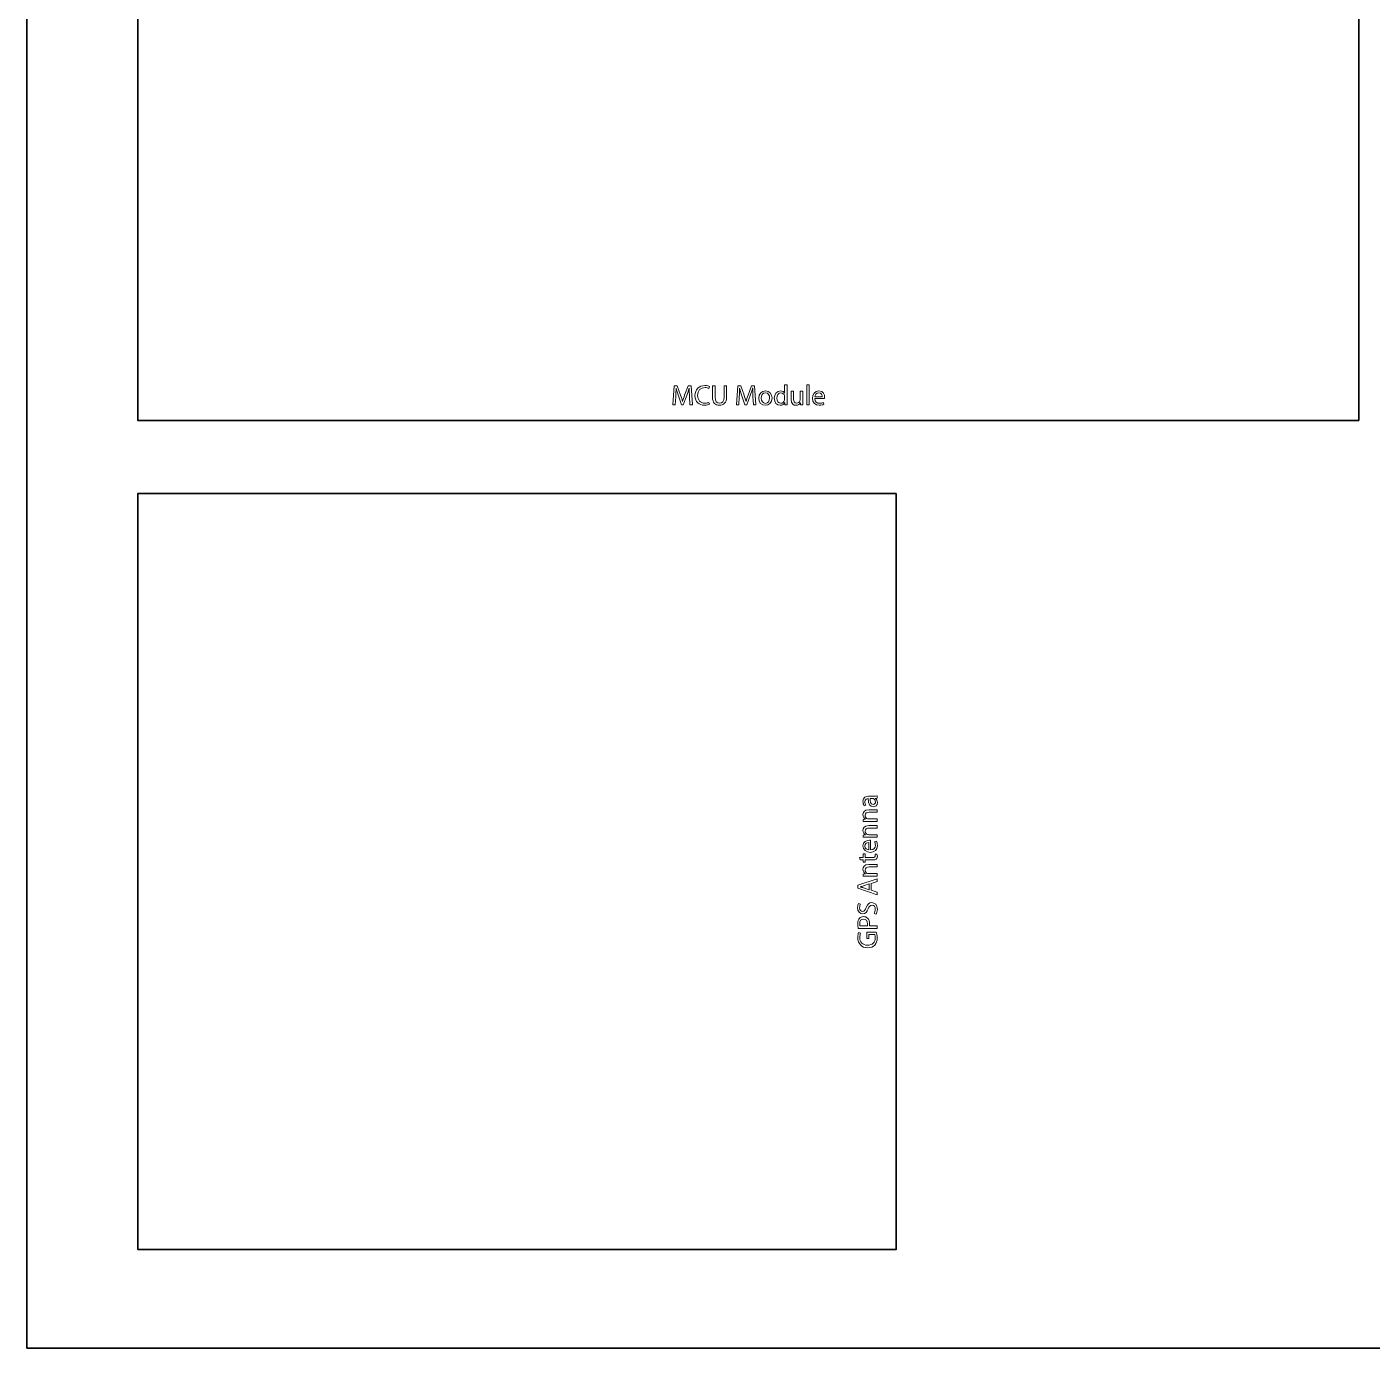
# Model space of a CAD drawing. Header units: inches. Extents: x -1.4 to 80.6, y -99 to -0.2.
# Drawn here: x -1.4 to 48.9, y -99 to -49.6 of the extents above; entities that cross this region are included whole.
import ezdxf

# ---------------------------------------------------------------- set-up
doc = ezdxf.new("R2010")
doc.units = ezdxf.units.IN
doc.header["$MEASUREMENT"] = 0
doc.layers.add('Laag 1', color=7, linetype='Continuous')

msp = doc.modelspace()

# ---------------------------------------------------------------- linework, layer by layer
at = {"layer": 'Laag 1', "color": 7, "lineweight": 35, "true_color": 0xffffff}
msp.add_lwpolyline([(80.635, -98.954), (-1.411, -98.954), (-1.411, -0.176), (80.635, -0.176), (80.635, -98.954)], dxfattribs=at)
at = {"layer": 'Laag 1', "color": 1, "lineweight": 35, "true_color": 0xff0000}
for points in [[(48.385, -64.274), (2.735, -64.274), (2.735, -3.764), (48.385, -3.764), (48.385, -64.274)], [(31.085, -67.008), (31.085, -95.268), (2.735, -95.268), (2.735, -67.008), (31.085, -67.008)]]:
    msp.add_lwpolyline(points, dxfattribs=at)
at = {"layer": 'Laag 1', "color": 1, "lineweight": 18, "true_color": 0xff0000}
for points in [[(27.744, -62.945), (27.837, -62.945), (27.837, -63.697), (27.744, -63.697), (27.744, -62.945)], [(30.144, -81.838), (30.369, -81.913), (30.369, -82.008), (29.654, -81.765), (29.654, -81.654), (30.369, -81.41), (30.369, -81.509), (30.144, -81.585), (30.144, -81.838)]]:
    msp.add_lwpolyline(points, dxfattribs=at)
for points, knots in [([(23.357, -63.384), (23.352, -63.284), (23.345, -63.164), (23.346, -63.075), (23.346, -63.075), (23.343, -63.075), (23.343, -63.075), (23.319, -63.159), (23.289, -63.248), (23.253, -63.346), (23.253, -63.346), (23.127, -63.693), (23.127, -63.693), (23.127, -63.693), (23.057, -63.693), (23.057, -63.693), (23.057, -63.693), (22.941, -63.353), (22.941, -63.353), (22.907, -63.252), (22.879, -63.16), (22.859, -63.075), (22.859, -63.075), (22.856, -63.075), (22.856, -63.075), (22.854, -63.164), (22.849, -63.284), (22.843, -63.391), (22.843, -63.391), (22.824, -63.697), (22.824, -63.697), (22.824, -63.697), (22.736, -63.697), (22.736, -63.697), (22.736, -63.697), (22.785, -62.983), (22.785, -62.983), (22.785, -62.983), (22.903, -62.983), (22.903, -62.983), (22.903, -62.983), (23.025, -63.328), (23.025, -63.328), (23.055, -63.416), (23.079, -63.495), (23.097, -63.569), (23.097, -63.569), (23.1, -63.569), (23.1, -63.569), (23.118, -63.497), (23.144, -63.418), (23.176, -63.328), (23.176, -63.328), (23.303, -62.983), (23.303, -62.983), (23.303, -62.983), (23.421, -62.983), (23.421, -62.983), (23.421, -62.983), (23.465, -63.697), (23.465, -63.697), (23.465, -63.697), (23.375, -63.697), (23.375, -63.697), (23.375, -63.697), (23.357, -63.384), (23.357, -63.384)], [0, 0, 0, 0, 1, 1, 1, 2, 2, 2, 3, 3, 3, 4, 4, 4, 5, 5, 5, 6, 6, 6, 7, 7, 7, 8, 8, 8, 9, 9, 9, 10, 10, 10, 11, 11, 11, 12, 12, 12, 13, 13, 13, 14, 14, 14, 15, 15, 15, 16, 16, 16, 17, 17, 17, 18, 18, 18, 19, 19, 19, 20, 20, 20, 21, 21, 21, 22, 22, 22, 22]), ([(24.105, -63.674), (24.071, -63.691), (24.003, -63.708), (23.916, -63.708), (23.715, -63.708), (23.563, -63.581), (23.563, -63.346), (23.563, -63.123), (23.715, -62.971), (23.937, -62.971), (24.026, -62.971), (24.082, -62.99), (24.106, -63.003), (24.106, -63.003), (24.084, -63.078), (24.084, -63.078), (24.049, -63.061), (23.999, -63.048), (23.94, -63.048), (23.772, -63.048), (23.661, -63.155), (23.661, -63.343), (23.661, -63.518), (23.762, -63.631), (23.935, -63.631), (23.992, -63.631), (24.049, -63.619), (24.086, -63.601), (24.086, -63.601), (24.105, -63.674), (24.105, -63.674)], [0, 0, 0, 0, 1, 1, 1, 2, 2, 2, 3, 3, 3, 4, 4, 4, 5, 5, 5, 6, 6, 6, 7, 7, 7, 8, 8, 8, 9, 9, 9, 10, 10, 10, 10]), ([(24.312, -62.983), (24.312, -62.983), (24.312, -63.406), (24.312, -63.406), (24.312, -63.566), (24.383, -63.634), (24.478, -63.634), (24.584, -63.634), (24.652, -63.564), (24.652, -63.406), (24.652, -63.406), (24.652, -62.983), (24.652, -62.983), (24.652, -62.983), (24.745, -62.983), (24.745, -62.983), (24.745, -62.983), (24.745, -63.399), (24.745, -63.399), (24.745, -63.619), (24.63, -63.709), (24.475, -63.709), (24.329, -63.709), (24.218, -63.625), (24.218, -63.404), (24.218, -63.404), (24.218, -62.983), (24.218, -62.983), (24.218, -62.983), (24.312, -62.983), (24.312, -62.983)], [0, 0, 0, 0, 1, 1, 1, 2, 2, 2, 3, 3, 3, 4, 4, 4, 5, 5, 5, 6, 6, 6, 7, 7, 7, 8, 8, 8, 9, 9, 9, 10, 10, 10, 10]), ([(25.731, -63.384), (25.726, -63.284), (25.719, -63.164), (25.72, -63.075), (25.72, -63.075), (25.717, -63.075), (25.717, -63.075), (25.693, -63.159), (25.663, -63.248), (25.627, -63.346), (25.627, -63.346), (25.501, -63.693), (25.501, -63.693), (25.501, -63.693), (25.431, -63.693), (25.431, -63.693), (25.431, -63.693), (25.315, -63.353), (25.315, -63.353), (25.281, -63.252), (25.253, -63.16), (25.232, -63.075), (25.232, -63.075), (25.23, -63.075), (25.23, -63.075), (25.228, -63.164), (25.223, -63.284), (25.217, -63.391), (25.217, -63.391), (25.197, -63.697), (25.197, -63.697), (25.197, -63.697), (25.109, -63.697), (25.109, -63.697), (25.109, -63.697), (25.159, -62.983), (25.159, -62.983), (25.159, -62.983), (25.277, -62.983), (25.277, -62.983), (25.277, -62.983), (25.399, -63.328), (25.399, -63.328), (25.429, -63.416), (25.453, -63.495), (25.471, -63.569), (25.471, -63.569), (25.474, -63.569), (25.474, -63.569), (25.492, -63.497), (25.518, -63.418), (25.55, -63.328), (25.55, -63.328), (25.677, -62.983), (25.677, -62.983), (25.677, -62.983), (25.794, -62.983), (25.794, -62.983), (25.794, -62.983), (25.839, -63.697), (25.839, -63.697), (25.839, -63.697), (25.749, -63.697), (25.749, -63.697), (25.749, -63.697), (25.731, -63.384), (25.731, -63.384)], [0, 0, 0, 0, 1, 1, 1, 2, 2, 2, 3, 3, 3, 4, 4, 4, 5, 5, 5, 6, 6, 6, 7, 7, 7, 8, 8, 8, 9, 9, 9, 10, 10, 10, 11, 11, 11, 12, 12, 12, 13, 13, 13, 14, 14, 14, 15, 15, 15, 16, 16, 16, 17, 17, 17, 18, 18, 18, 19, 19, 19, 20, 20, 20, 21, 21, 21, 22, 22, 22, 22]), ([(26.447, -63.437), (26.447, -63.626), (26.315, -63.709), (26.191, -63.709), (26.053, -63.709), (25.945, -63.607), (25.945, -63.445), (25.945, -63.273), (26.058, -63.172), (26.2, -63.172), (26.347, -63.172), (26.447, -63.28), (26.447, -63.437)], [0, 0, 0, 0, 1, 1, 1, 2, 2, 2, 3, 3, 3, 4, 4, 4, 4]), ([(26.04, -63.442), (26.04, -63.554), (26.104, -63.639), (26.196, -63.639), (26.285, -63.639), (26.352, -63.555), (26.352, -63.44), (26.352, -63.353), (26.308, -63.242), (26.198, -63.242), (26.087, -63.242), (26.04, -63.344), (26.04, -63.442)], [0, 0, 0, 0, 1, 1, 1, 2, 2, 2, 3, 3, 3, 4, 4, 4, 4]), ([(27.007, -62.945), (27.007, -62.945), (27.007, -63.565), (27.007, -63.565), (27.007, -63.611), (27.008, -63.662), (27.011, -63.697), (27.011, -63.697), (26.927, -63.697), (26.927, -63.697), (26.927, -63.697), (26.923, -63.608), (26.923, -63.608), (26.923, -63.608), (26.921, -63.608), (26.921, -63.608), (26.892, -63.666), (26.83, -63.709), (26.746, -63.709), (26.622, -63.709), (26.526, -63.604), (26.526, -63.448), (26.525, -63.277), (26.631, -63.172), (26.757, -63.172), (26.835, -63.172), (26.888, -63.21), (26.911, -63.251), (26.911, -63.251), (26.913, -63.251), (26.913, -63.251), (26.913, -63.251), (26.913, -62.945), (26.913, -62.945), (26.913, -62.945), (27.007, -62.945), (27.007, -62.945)], [0, 0, 0, 0, 1, 1, 1, 2, 2, 2, 3, 3, 3, 4, 4, 4, 5, 5, 5, 6, 6, 6, 7, 7, 7, 8, 8, 8, 9, 9, 9, 10, 10, 10, 11, 11, 11, 12, 12, 12, 12]), ([(26.913, -63.393), (26.913, -63.381), (26.912, -63.366), (26.909, -63.354), (26.895, -63.294), (26.845, -63.246), (26.774, -63.246), (26.678, -63.246), (26.621, -63.331), (26.621, -63.444), (26.621, -63.548), (26.672, -63.634), (26.772, -63.634), (26.835, -63.634), (26.892, -63.592), (26.909, -63.522), (26.912, -63.51), (26.913, -63.497), (26.913, -63.482), (26.913, -63.482), (26.913, -63.393), (26.913, -63.393)], [0, 0, 0, 0, 1, 1, 1, 2, 2, 2, 3, 3, 3, 4, 4, 4, 5, 5, 5, 6, 6, 6, 7, 7, 7, 7]), ([(27.59, -63.558), (27.59, -63.611), (27.591, -63.657), (27.594, -63.697), (27.594, -63.697), (27.511, -63.697), (27.511, -63.697), (27.511, -63.697), (27.506, -63.614), (27.506, -63.614), (27.506, -63.614), (27.504, -63.614), (27.504, -63.614), (27.479, -63.655), (27.425, -63.709), (27.334, -63.709), (27.254, -63.709), (27.157, -63.665), (27.157, -63.484), (27.157, -63.484), (27.157, -63.184), (27.157, -63.184), (27.157, -63.184), (27.251, -63.184), (27.251, -63.184), (27.251, -63.184), (27.251, -63.468), (27.251, -63.468), (27.251, -63.566), (27.28, -63.632), (27.365, -63.632), (27.428, -63.632), (27.471, -63.588), (27.488, -63.547), (27.493, -63.533), (27.497, -63.516), (27.497, -63.499), (27.497, -63.499), (27.497, -63.184), (27.497, -63.184), (27.497, -63.184), (27.59, -63.184), (27.59, -63.184), (27.59, -63.184), (27.59, -63.558), (27.59, -63.558)], [0, 0, 0, 0, 1, 1, 1, 2, 2, 2, 3, 3, 3, 4, 4, 4, 5, 5, 5, 6, 6, 6, 7, 7, 7, 8, 8, 8, 9, 9, 9, 10, 10, 10, 11, 11, 11, 12, 12, 12, 13, 13, 13, 14, 14, 14, 15, 15, 15, 15]), ([(28.045, -63.458), (28.047, -63.584), (28.128, -63.636), (28.221, -63.636), (28.288, -63.636), (28.329, -63.624), (28.363, -63.61), (28.363, -63.61), (28.379, -63.676), (28.379, -63.676), (28.346, -63.691), (28.29, -63.708), (28.209, -63.708), (28.051, -63.708), (27.956, -63.604), (27.956, -63.449), (27.956, -63.294), (28.047, -63.172), (28.197, -63.172), (28.365, -63.172), (28.409, -63.32), (28.409, -63.414), (28.409, -63.434), (28.407, -63.448), (28.406, -63.458), (28.406, -63.458), (28.045, -63.458), (28.045, -63.458)], [0, 0, 0, 0, 1, 1, 1, 2, 2, 2, 3, 3, 3, 4, 4, 4, 5, 5, 5, 6, 6, 6, 7, 7, 7, 8, 8, 8, 9, 9, 9, 9]), ([(28.319, -63.391), (28.32, -63.332), (28.295, -63.239), (28.189, -63.239), (28.095, -63.239), (28.054, -63.326), (28.046, -63.391), (28.046, -63.391), (28.319, -63.391), (28.319, -63.391)], [0, 0, 0, 0, 1, 1, 1, 2, 2, 2, 3, 3, 3, 3]), ([(30.369, -78.396), (30.369, -78.396), (30.304, -78.404), (30.304, -78.404), (30.304, -78.404), (30.304, -78.407), (30.304, -78.407), (30.345, -78.436), (30.381, -78.491), (30.381, -78.564), (30.381, -78.668), (30.307, -78.721), (30.233, -78.721), (30.109, -78.721), (30.041, -78.61), (30.042, -78.412), (30.042, -78.412), (30.032, -78.412), (30.032, -78.412), (29.989, -78.412), (29.913, -78.424), (29.913, -78.529), (29.913, -78.577), (29.928, -78.626), (29.951, -78.663), (29.951, -78.663), (29.89, -78.684), (29.89, -78.684), (29.862, -78.641), (29.844, -78.58), (29.844, -78.515), (29.844, -78.358), (29.951, -78.32), (30.054, -78.32), (30.054, -78.32), (30.246, -78.32), (30.246, -78.32), (30.29, -78.32), (30.334, -78.318), (30.369, -78.311), (30.369, -78.311), (30.369, -78.396), (30.369, -78.396)], [0, 0, 0, 0, 1, 1, 1, 2, 2, 2, 3, 3, 3, 4, 4, 4, 5, 5, 5, 6, 6, 6, 7, 7, 7, 8, 8, 8, 9, 9, 9, 10, 10, 10, 11, 11, 11, 12, 12, 12, 13, 13, 13, 14, 14, 14, 14]), ([(30.107, -78.41), (30.105, -78.512), (30.123, -78.628), (30.223, -78.628), (30.283, -78.628), (30.312, -78.587), (30.312, -78.539), (30.312, -78.472), (30.269, -78.43), (30.226, -78.415), (30.216, -78.412), (30.206, -78.41), (30.196, -78.41), (30.196, -78.41), (30.107, -78.41), (30.107, -78.41)], [0, 0, 0, 0, 1, 1, 1, 2, 2, 2, 3, 3, 3, 4, 4, 4, 5, 5, 5, 5]), ([(29.995, -79.268), (29.942, -79.268), (29.898, -79.269), (29.856, -79.272), (29.856, -79.272), (29.856, -79.189), (29.856, -79.189), (29.856, -79.189), (29.94, -79.184), (29.94, -79.184), (29.94, -79.184), (29.94, -79.182), (29.94, -79.182), (29.892, -79.157), (29.844, -79.097), (29.844, -79.012), (29.844, -78.941), (29.886, -78.831), (30.062, -78.831), (30.062, -78.831), (30.369, -78.831), (30.369, -78.831), (30.369, -78.831), (30.369, -78.924), (30.369, -78.924), (30.369, -78.924), (30.073, -78.924), (30.073, -78.924), (29.99, -78.924), (29.921, -78.955), (29.921, -79.043), (29.921, -79.105), (29.965, -79.153), (30.017, -79.168), (30.029, -79.173), (30.044, -79.175), (30.06, -79.175), (30.06, -79.175), (30.369, -79.175), (30.369, -79.175), (30.369, -79.175), (30.369, -79.268), (30.369, -79.268), (30.369, -79.268), (29.995, -79.268), (29.995, -79.268)], [0, 0, 0, 0, 1, 1, 1, 2, 2, 2, 3, 3, 3, 4, 4, 4, 5, 5, 5, 6, 6, 6, 7, 7, 7, 8, 8, 8, 9, 9, 9, 10, 10, 10, 11, 11, 11, 12, 12, 12, 13, 13, 13, 14, 14, 14, 15, 15, 15, 15]), ([(29.995, -79.855), (29.942, -79.855), (29.898, -79.856), (29.856, -79.859), (29.856, -79.859), (29.856, -79.777), (29.856, -79.777), (29.856, -79.777), (29.94, -79.771), (29.94, -79.771), (29.94, -79.771), (29.94, -79.769), (29.94, -79.769), (29.892, -79.744), (29.844, -79.684), (29.844, -79.6), (29.844, -79.529), (29.886, -79.419), (30.062, -79.419), (30.062, -79.419), (30.369, -79.419), (30.369, -79.419), (30.369, -79.419), (30.369, -79.512), (30.369, -79.512), (30.369, -79.512), (30.073, -79.512), (30.073, -79.512), (29.99, -79.512), (29.921, -79.543), (29.921, -79.63), (29.921, -79.692), (29.965, -79.74), (30.017, -79.755), (30.029, -79.76), (30.044, -79.762), (30.06, -79.762), (30.06, -79.762), (30.369, -79.762), (30.369, -79.762), (30.369, -79.762), (30.369, -79.855), (30.369, -79.855), (30.369, -79.855), (29.995, -79.855), (29.995, -79.855)], [0, 0, 0, 0, 1, 1, 1, 2, 2, 2, 3, 3, 3, 4, 4, 4, 5, 5, 5, 6, 6, 6, 7, 7, 7, 8, 8, 8, 9, 9, 9, 10, 10, 10, 11, 11, 11, 12, 12, 12, 13, 13, 13, 14, 14, 14, 15, 15, 15, 15]), ([(30.129, -80.334), (30.256, -80.331), (30.307, -80.251), (30.307, -80.157), (30.307, -80.091), (30.296, -80.05), (30.281, -80.015), (30.281, -80.015), (30.348, -79.999), (30.348, -79.999), (30.363, -80.032), (30.38, -80.089), (30.38, -80.17), (30.38, -80.328), (30.276, -80.422), (30.121, -80.422), (29.966, -80.422), (29.844, -80.331), (29.844, -80.182), (29.844, -80.015), (29.991, -79.97), (30.086, -79.97), (30.105, -79.97), (30.12, -79.972), (30.129, -79.973), (30.129, -79.973), (30.129, -80.334), (30.129, -80.334)], [0, 0, 0, 0, 1, 1, 1, 2, 2, 2, 3, 3, 3, 4, 4, 4, 5, 5, 5, 6, 6, 6, 7, 7, 7, 8, 8, 8, 9, 9, 9, 9]), ([(30.062, -80.06), (30.003, -80.059), (29.911, -80.084), (29.911, -80.19), (29.911, -80.284), (29.998, -80.325), (30.062, -80.332), (30.062, -80.332), (30.062, -80.06), (30.062, -80.06)], [0, 0, 0, 0, 1, 1, 1, 2, 2, 2, 3, 3, 3, 3]), ([(29.708, -80.617), (29.708, -80.617), (29.856, -80.617), (29.856, -80.617), (29.856, -80.617), (29.856, -80.483), (29.856, -80.483), (29.856, -80.483), (29.927, -80.483), (29.927, -80.483), (29.927, -80.483), (29.927, -80.617), (29.927, -80.617), (29.927, -80.617), (30.204, -80.617), (30.204, -80.617), (30.267, -80.617), (30.303, -80.599), (30.303, -80.547), (30.303, -80.523), (30.3, -80.504), (30.297, -80.493), (30.297, -80.493), (30.367, -80.489), (30.367, -80.489), (30.374, -80.507), (30.38, -80.535), (30.38, -80.571), (30.38, -80.615), (30.366, -80.65), (30.34, -80.672), (30.313, -80.699), (30.267, -80.708), (30.207, -80.708), (30.207, -80.708), (29.927, -80.708), (29.927, -80.708), (29.927, -80.708), (29.927, -80.788), (29.927, -80.788), (29.927, -80.788), (29.856, -80.788), (29.856, -80.788), (29.856, -80.788), (29.856, -80.708), (29.856, -80.708), (29.856, -80.708), (29.733, -80.708), (29.733, -80.708), (29.733, -80.708), (29.708, -80.617), (29.708, -80.617)], [0, 0, 0, 0, 1, 1, 1, 2, 2, 2, 3, 3, 3, 4, 4, 4, 5, 5, 5, 6, 6, 6, 7, 7, 7, 8, 8, 8, 9, 9, 9, 10, 10, 10, 11, 11, 11, 12, 12, 12, 13, 13, 13, 14, 14, 14, 15, 15, 15, 16, 16, 16, 17, 17, 17, 17]), ([(29.995, -81.313), (29.942, -81.313), (29.898, -81.314), (29.856, -81.317), (29.856, -81.317), (29.856, -81.234), (29.856, -81.234), (29.856, -81.234), (29.94, -81.229), (29.94, -81.229), (29.94, -81.229), (29.94, -81.227), (29.94, -81.227), (29.892, -81.201), (29.844, -81.142), (29.844, -81.057), (29.844, -80.986), (29.886, -80.876), (30.062, -80.876), (30.062, -80.876), (30.369, -80.876), (30.369, -80.876), (30.369, -80.876), (30.369, -80.969), (30.369, -80.969), (30.369, -80.969), (30.073, -80.969), (30.073, -80.969), (29.99, -80.969), (29.921, -81), (29.921, -81.088), (29.921, -81.149), (29.965, -81.197), (30.017, -81.213), (30.029, -81.217), (30.044, -81.219), (30.06, -81.219), (30.06, -81.219), (30.369, -81.219), (30.369, -81.219), (30.369, -81.219), (30.369, -81.313), (30.369, -81.313), (30.369, -81.313), (29.995, -81.313), (29.995, -81.313)], [0, 0, 0, 0, 1, 1, 1, 2, 2, 2, 3, 3, 3, 4, 4, 4, 5, 5, 5, 6, 6, 6, 7, 7, 7, 8, 8, 8, 9, 9, 9, 10, 10, 10, 11, 11, 11, 12, 12, 12, 13, 13, 13, 14, 14, 14, 15, 15, 15, 15]), ([(30.072, -81.604), (30.072, -81.604), (29.866, -81.674), (29.866, -81.674), (29.82, -81.69), (29.777, -81.701), (29.736, -81.711), (29.736, -81.711), (29.736, -81.713), (29.736, -81.713), (29.778, -81.724), (29.822, -81.736), (29.865, -81.749), (29.865, -81.749), (30.072, -81.819), (30.072, -81.819), (30.072, -81.819), (30.072, -81.604), (30.072, -81.604)], [0, 0, 0, 0, 1, 1, 1, 2, 2, 2, 3, 3, 3, 4, 4, 4, 5, 5, 5, 6, 6, 6, 6]), ([(30.257, -82.713), (30.282, -82.671), (30.303, -82.611), (30.303, -82.547), (30.303, -82.453), (30.253, -82.398), (30.181, -82.398), (30.114, -82.398), (30.076, -82.436), (30.039, -82.532), (29.998, -82.649), (29.937, -82.721), (29.837, -82.721), (29.725, -82.721), (29.642, -82.629), (29.642, -82.49), (29.642, -82.417), (29.66, -82.364), (29.678, -82.332), (29.678, -82.332), (29.753, -82.358), (29.753, -82.358), (29.74, -82.381), (29.719, -82.428), (29.719, -82.493), (29.719, -82.591), (29.777, -82.628), (29.826, -82.628), (29.893, -82.628), (29.926, -82.585), (29.964, -82.486), (30.011, -82.365), (30.069, -82.303), (30.174, -82.303), (30.284, -82.303), (30.38, -82.385), (30.38, -82.554), (30.38, -82.622), (30.359, -82.698), (30.334, -82.736), (30.334, -82.736), (30.257, -82.713), (30.257, -82.713)], [0, 0, 0, 0, 1, 1, 1, 2, 2, 2, 3, 3, 3, 4, 4, 4, 5, 5, 5, 6, 6, 6, 7, 7, 7, 8, 8, 8, 9, 9, 9, 10, 10, 10, 11, 11, 11, 12, 12, 12, 13, 13, 13, 14, 14, 14, 14]), ([(29.663, -83.263), (29.655, -83.218), (29.649, -83.16), (29.649, -83.086), (29.649, -82.995), (29.67, -82.928), (29.708, -82.886), (29.742, -82.846), (29.794, -82.823), (29.858, -82.823), (29.923, -82.823), (29.973, -82.842), (30.011, -82.878), (30.062, -82.927), (30.089, -83.006), (30.089, -83.096), (30.089, -83.124), (30.088, -83.15), (30.083, -83.171), (30.083, -83.171), (30.369, -83.171), (30.369, -83.171), (30.369, -83.171), (30.369, -83.263), (30.369, -83.263), (30.369, -83.263), (29.663, -83.263), (29.663, -83.263)], [0, 0, 0, 0, 1, 1, 1, 2, 2, 2, 3, 3, 3, 4, 4, 4, 5, 5, 5, 6, 6, 6, 7, 7, 7, 8, 8, 8, 9, 9, 9, 9]), ([(30.007, -83.171), (30.013, -83.151), (30.015, -83.125), (30.015, -83.094), (30.015, -82.983), (29.961, -82.915), (29.862, -82.915), (29.768, -82.915), (29.722, -82.982), (29.722, -83.084), (29.722, -83.124), (29.725, -83.155), (29.73, -83.171), (29.73, -83.171), (30.007, -83.171), (30.007, -83.171)], [0, 0, 0, 0, 1, 1, 1, 2, 2, 2, 3, 3, 3, 4, 4, 4, 5, 5, 5, 5]), ([(30.337, -83.403), (30.352, -83.444), (30.377, -83.526), (30.377, -83.622), (30.377, -83.73), (30.349, -83.819), (30.282, -83.89), (30.223, -83.951), (30.127, -83.989), (30.016, -83.989), (29.803, -83.988), (29.647, -83.842), (29.647, -83.602), (29.647, -83.52), (29.665, -83.455), (29.68, -83.424), (29.68, -83.424), (29.755, -83.446), (29.755, -83.446), (29.738, -83.484), (29.724, -83.532), (29.724, -83.604), (29.724, -83.778), (29.832, -83.892), (30.012, -83.892), (30.193, -83.892), (30.3, -83.782), (30.3, -83.616), (30.3, -83.555), (30.291, -83.514), (30.281, -83.493), (30.281, -83.493), (30.068, -83.493), (30.068, -83.493), (30.068, -83.493), (30.068, -83.638), (30.068, -83.638), (30.068, -83.638), (29.993, -83.638), (29.993, -83.638), (29.993, -83.638), (29.993, -83.403), (29.993, -83.403), (29.993, -83.403), (30.337, -83.403), (30.337, -83.403)], [0, 0, 0, 0, 1, 1, 1, 2, 2, 2, 3, 3, 3, 4, 4, 4, 5, 5, 5, 6, 6, 6, 7, 7, 7, 8, 8, 8, 9, 9, 9, 10, 10, 10, 11, 11, 11, 12, 12, 12, 13, 13, 13, 14, 14, 14, 15, 15, 15, 15])]:
    msp.add_open_spline(points, degree=3, knots=knots, dxfattribs=at)

doc.saveas('drawing.dxf')
